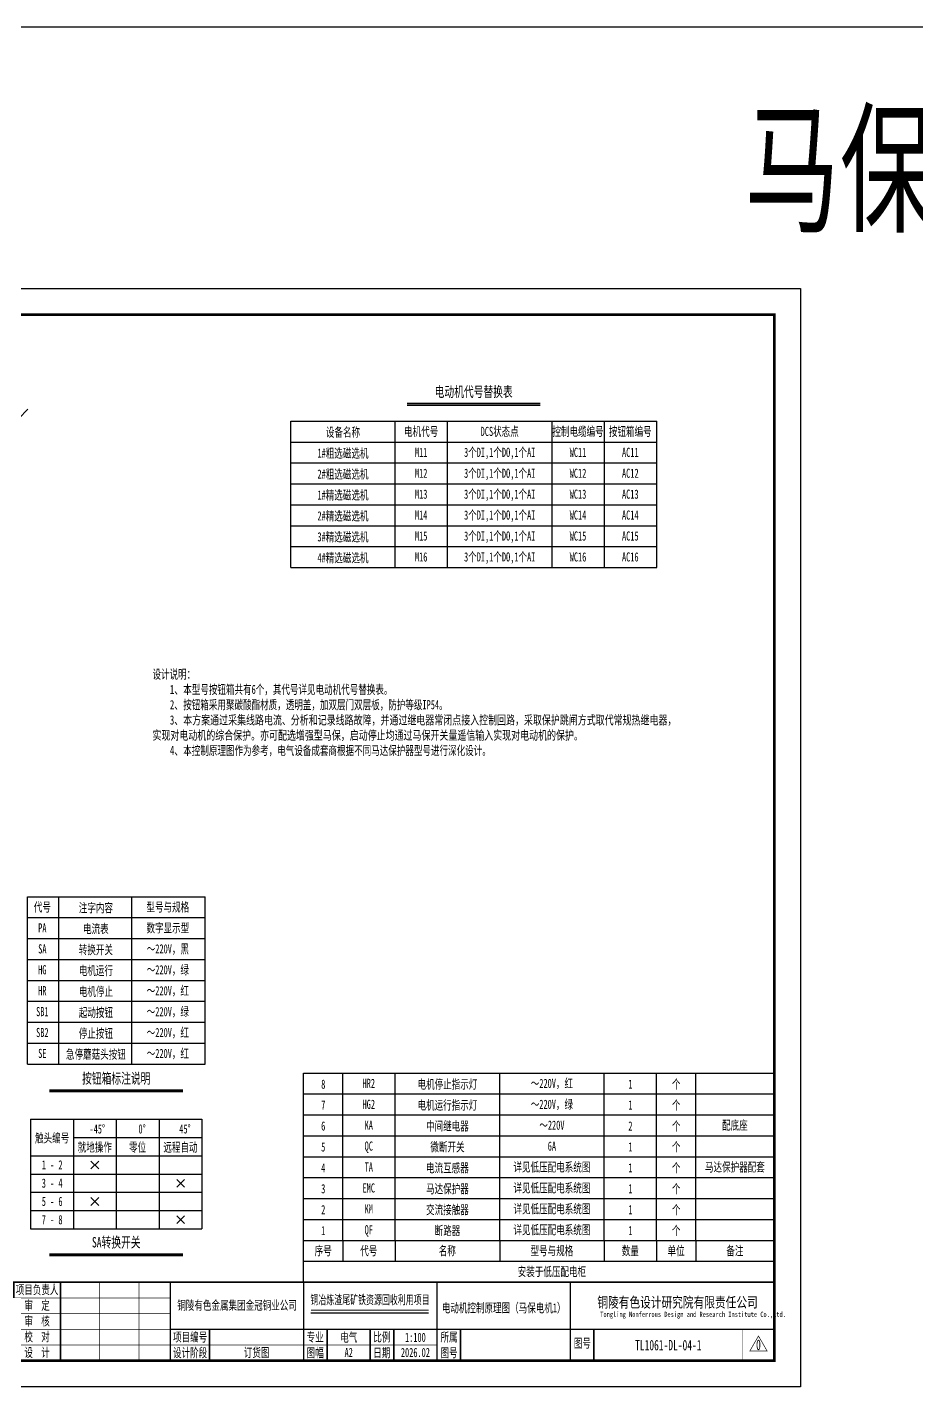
# Model space of a CAD drawing. Header units: millimetres. Extents: x 401220 to 2750366, y -101310 to 943175.
# Drawn here: x 543249 to 577279, y 638022 to 690022 of the extents above; entities that cross this region are included whole.
import ezdxf
from ezdxf.enums import TextEntityAlignment as Align

# ---------------------------------------------------------------- set-up
doc = ezdxf.new("R2010")
doc.units = ezdxf.units.MM
doc.linetypes.add('常规', pattern=[20, 10, 0, 10])
for name, color, linetype, lineweight in [('CAXA0层', 7, 'Continuous', 25), ('MX', 3, 'Continuous', 0), ('SW', 8, 'Continuous', 20), ('TEXT', 4, 'Continuous', 0)]:
    doc.layers.add(name, color=color, linetype=linetype, lineweight=lineweight)
for name, color, linetype in [('动力平面导线层', 3, '常规'), ('图框', 7, 'Continuous'), ('照明平面设备层', 1, 'Continuous')]:
    doc.layers.add(name, color=color, linetype=linetype)
doc.styles.add('HZ', font='simsun.ttf', dxfattribs={"width": 0.75})
doc.styles.add('标准', font='NSimSun.ttf', dxfattribs={"width": 0.667})

# ---------------------------------------------------------------- blocks, each defined once
blk = doc.blocks.new('3')
at = {"layer": 'TEXT', "color": 7, "lineweight": 25, "style": 'HZ', "width": 0.75}
for s, height, p in [('铜陵有色设计研究院有限责任公司', 400, (221501, 249018)), ('Tongling Nonferrous Design and Research Institute Co.,Ltd.', 200, (221613, 248659))]:
    blk.add_text(s, height=height, dxfattribs=at).set_placement(p)
blk = doc.blocks.new('铜陵有色图签02')
at = {"layer": '图框', "linetype": 'Continuous', "lineweight": 50}
for p, q in [((-38401, 3003), (-38401, 1)), ((-29100, 3001), (-29100, 0))]:
    blk.add_line(p, q, dxfattribs=at)
at = {"layer": '图框', "color": 7, "linetype": 'Continuous', "lineweight": 25}
for p, q in [((-36201, 3010), (-36201, 9)), ((-34701, 3010), (-34701, 9)), ((-33401, 3017), (-33401, 16)), ((-31901, 3017), (-31901, 16)), ((-30601, 3017), (-30601, 16)), ((-29100, 1201), (-37501, 1201))]:
    blk.add_line(p, q, dxfattribs=at)
at = {"layer": '图框', "color": 7, "linetype": 'Continuous', "lineweight": 35}
for p, q in [((-27300, 3001), (-27300, 1)), ((-21600, 1197), (-21600, -3)), ((-17100, 1200), (-17100, 0)), ((-15450, 0), (-15450, 1200)), ((-14550, 1200), (-14550, 0)), ((-12000, 1201), (-12000, 1)), ((-6900, 1202), (-6900, 2))]:
    blk.add_line(p, q, dxfattribs=at)
at = {"layer": '图框', "lineweight": 25}
blk.add_line((-17723, 1830), (-13223, 1830), dxfattribs=at)
at = {"layer": '图框', "lineweight": 70, "const_width": 70}
blk.add_lwpolyline([(-17980, 3001), (0, 3001), (-38401, 3001)], dxfattribs=at)
at = {"layer": '图框', "color": 7, "linetype": 'Continuous', "lineweight": 25, "const_width": 25}
for points in [[(-37501, 3000), (-37501, 0)], [(-25800, 3001), (-25800, 1)], [(-24300, 3001), (-24300, 1)], [(-23100, 2401), (-37501, 2401)], [(-23100, 1801), (-37501, 1801)], [(-23100, 1201), (-29100, 1201)], [(-12900, 600), (-18000, 600), (-37501, 600)], [(-602, 943), (-932, 371), (-272, 371), (-602, 943)]]:
    blk.add_lwpolyline(points, dxfattribs=at)
at = {"layer": '图框', "linetype": 'Continuous', "lineweight": 50, "const_width": 50}
for points in [[(-23100, 3001), (-23100, 1)], [(-18000, 3000), (-18000, 0)]]:
    blk.add_lwpolyline(points, dxfattribs=at)
at = {"layer": '图框', "lineweight": 50, "const_width": 50}
for points in [[(-12900, 3001), (-12900, 1)], [(-7800, 3001), (-7800, 1)], [(0, 3000), (0, 0)], [(-23100, 1200), (0, 1200)]]:
    blk.add_lwpolyline(points, dxfattribs=at)
at = {"layer": '图框', "lineweight": 25, "const_width": 35}
blk.add_lwpolyline([(-17723, 1930), (-13223, 1930)], dxfattribs=at)
at = {"layer": '图框', "color": 7, "linetype": 'Continuous', "lineweight": 35, "const_width": 25}
blk.add_lwpolyline([(-1200, 1201), (-1200, 0)], dxfattribs=at)
at = {"layer": '图框', "linetype": 'Continuous', "lineweight": 70, "const_width": 70}
blk.add_lwpolyline([(-38401, 1), (0, 0)], dxfattribs=at)
at = {"layer": '图框', "lineweight": 25}
blk.add_blockref('3', (-228268, -246986), dxfattribs=at)
at = {"layer": 'TEXT', "color": 7, "lineweight": 25, "style": '标准', "width": 0.667}
for s, height, p in [('总  图', 300, (-36862, 2555)), ('建  筑', 300, (-34062, 2562)), ('热  工', 300, (-31262, 2562)), ('项目负责人', 350, (-28197, 2541)), ('会', 300, (-37942, 2054)), ('冶  炼', 300, (-36862, 1955)), ('化  工', 300, (-34062, 1962)), ('给排水', 300, (-31262, 1962)), ('审  定', 350, (-28197, 1941)), ('签', 300, (-37942, 1404)), ('选  矿', 300, (-36862, 1355)), ('暖  通', 300, (-34062, 1362)), ('自  控', 300, (-31262, 1362)), ('审  核', 350, (-28197, 1341)), ('栏', 300, (-37942, 754)), ('采  矿', 300, (-36862, 754)), ('机  械', 300, (-34062, 761)), ('电  气', 300, (-31262, 761)), ('校  对', 350, (-28197, 741)), ('项目编号', 350, (-22343, 730)), ('专业', 350, (-17559, 730)), ('比例', 350, (-15009, 730)), ('所属', 350, (-12438, 730)), ('专  业', 300, (-34062, 177)), ('签  字', 300, (-32649, 177)), ('专  业', 300, (-31262, 177)), ('签  字', 300, (-29849, 177)), ('设  计', 350, (-28197, 139)), ('设计阶段', 350, (-22343, 130)), ('图幅', 350, (-17559, 130)), ('日期', 350, (-15009, 130)), ('图号', 350, (-7339, 495)), ('专  业', 300, (-36862, 170)), ('签  字', 300, (-35449, 170)), ('图号', 350, (-12438, 130))]:
    blk.add_text(s, height=height, dxfattribs=at).set_placement(p, align=Align.CENTER)

msp = doc.modelspace()

# ---------------------------------------------------------------- linework, layer by layer
at = {"color": 3}
msp.add_line((930455.5, 690021.7), (401219.7, 690021.7), dxfattribs=at)
at = {"layer": 'CAXA0层', "color": 2, "linetype": 'ByBlock', "lineweight": 40}
for p, q in [((557779, 675624.2), (562877.2, 675624.2)), ((544107.9, 649364.7), (549206, 649364.7)), ((544107.9, 643095.3), (549206, 643095.3))]:
    msp.add_line(p, q, dxfattribs=at)
at = {"layer": 'CAXA0层', "color": 2, "linetype": 'ByBlock', "lineweight": 0}
for p, q in [((557779, 675558.7), (562877.2, 675558.7)), ((544107.9, 649299.2), (549206, 649299.2)), ((544107.9, 643029.9), (549206, 643029.9))]:
    msp.add_line(p, q, dxfattribs=at)
at = {"layer": 'MX', "color": 7, "linetype": 'ByBlock', "lineweight": 20}
msp.add_line((542923.1, 675061.2), (543269.5, 675407.7), dxfattribs=at)
at = {"layer": 'SW', "color": 7, "linetype": 'ByBlock', "lineweight": 25}
for p, q in [((553328.1, 669356.2), (553328.1, 674956.2)), ((557328.1, 669356.2), (557328.1, 674956.2)), ((559328.1, 669356.2), (559328.1, 674956.2)), ((563328.1, 669356.2), (563328.1, 674956.2)), ((565328.1, 669356.2), (565328.1, 674956.2)), ((567328.1, 669356.2), (567328.1, 674956.2)), ((543256.9, 656766.4), (544456.9, 656766.4)), ((543256.9, 655966.4), (543256.9, 656766.4)), ((544456.9, 656766.4), (547256.9, 656766.4)), ((544456.9, 655966.4), (544456.9, 656766.4)), ((547256.9, 655966.4), (547256.9, 656766.4)), ((547256.9, 656766.4), (550056.9, 656766.4)), ((550056.9, 655966.4), (550056.9, 656766.4)), ((543256.9, 655966.4), (544456.9, 655966.4)), ((543256.9, 655166.4), (543256.9, 655966.4)), ((544456.9, 655966.4), (547256.9, 655966.4)), ((544456.9, 655166.4), (544456.9, 655966.4)), ((547256.9, 655966.4), (550056.9, 655966.4)), ((547256.9, 655166.4), (547256.9, 655966.4)), ((550056.9, 655166.4), (550056.9, 655966.4)), ((550056.9, 655166.4), (550056.9, 655966.4)), ((543256.9, 654366.4), (543256.9, 655166.4)), ((543256.9, 655166.4), (544456.9, 655166.4)), ((544456.9, 654366.4), (544456.9, 655166.4)), ((544456.9, 655166.4), (547256.9, 655166.4)), ((547256.9, 654366.4), (547256.9, 655166.4)), ((547256.9, 655166.4), (550056.9, 655166.4)), ((550056.9, 654366.4), (550056.9, 655166.4)), ((550056.9, 654366.4), (550056.9, 655166.4)), ((543256.9, 654366.4), (544456.9, 654366.4)), ((543256.9, 653566.4), (543256.9, 654366.4)), ((544456.9, 654366.4), (547256.9, 654366.4)), ((544456.9, 653566.4), (544456.9, 654366.4)), ((547256.9, 653566.4), (547256.9, 654366.4)), ((547256.9, 654366.4), (550056.9, 654366.4)), ((550056.9, 653566.4), (550056.9, 654366.4)), ((550056.9, 653566.4), (550056.9, 654366.4)), ((543256.9, 652766.4), (543256.9, 653566.4)), ((543256.9, 653566.4), (544456.9, 653566.4)), ((544456.9, 652766.4), (544456.9, 653566.4)), ((544456.9, 653566.4), (547256.9, 653566.4)), ((547256.9, 652766.4), (547256.9, 653566.4)), ((547256.9, 653566.4), (550056.9, 653566.4)), ((550056.9, 652766.4), (550056.9, 653566.4)), ((550056.9, 652766.4), (550056.9, 653566.4)), ((543256.9, 652766.4), (544456.9, 652766.4)), ((543256.9, 651966.4), (543256.9, 652766.4)), ((544456.9, 652766.4), (547256.9, 652766.4)), ((544456.9, 651966.4), (544456.9, 652766.4)), ((547256.9, 651966.4), (547256.9, 652766.4)), ((547256.9, 652766.4), (550056.9, 652766.4)), ((550056.9, 651966.4), (550056.9, 652766.4)), ((550056.9, 651966.4), (550056.9, 652766.4)), ((543256.9, 651966.4), (544456.9, 651966.4)), ((543256.9, 651166.4), (543256.9, 651966.4)), ((544456.9, 651966.4), (547256.9, 651966.4)), ((544456.9, 651166.4), (544456.9, 651966.4)), ((547256.9, 651966.4), (550056.9, 651966.4)), ((547256.9, 651166.4), (547256.9, 651966.4)), ((550056.9, 651166.4), (550056.9, 651966.4)), ((543256.9, 650366.4), (543256.9, 651166.4)), ((543256.9, 651166.4), (544456.9, 651166.4)), ((544456.9, 650366.4), (544456.9, 651166.4)), ((544456.9, 651166.4), (547256.9, 651166.4)), ((547256.9, 650366.4), (547256.9, 651166.4)), ((547256.9, 651166.4), (550056.9, 651166.4)), ((550056.9, 650366.4), (550056.9, 651166.4)), ((550056.9, 650366.4), (550056.9, 651166.4)), ((543256.9, 650366.4), (544456.9, 650366.4)), ((544456.9, 650366.4), (547256.9, 650366.4)), ((547256.9, 650366.4), (550056.9, 650366.4)), ((553824.2, 650022.1), (555324.2, 650022.1)), ((553824.2, 649222.1), (553824.2, 650022.1)), ((555324.2, 650022.1), (557324.2, 650022.1)), ((555324.2, 649222.1), (555324.2, 650022.1)), ((557324.2, 650022.1), (561324.2, 650022.1)), ((557324.2, 649222.1), (557324.2, 650022.1)), ((561324.2, 650022.1), (565324.2, 650022.1)), ((561324.2, 649222.1), (561324.2, 650022.1)), ((565324.2, 650022.1), (567324.2, 650022.1)), ((565324.2, 649222.1), (565324.2, 650022.1)), ((567324.2, 650022.1), (568824.2, 650022.1)), ((567324.2, 649222.1), (567324.2, 650022.1)), ((568824.2, 650022.1), (571824.2, 650022.1)), ((568824.2, 649222.1), (568824.2, 650022.1)), ((553824.2, 649222.1), (555324.2, 649222.1)), ((553824.2, 648422.1), (553824.2, 649222.1)), ((555324.2, 649222.1), (557324.2, 649222.1)), ((555324.2, 648422.1), (555324.2, 649222.1)), ((557324.2, 649222.1), (561324.2, 649222.1)), ((557324.2, 648422.1), (557324.2, 649222.1)), ((561324.2, 649222.1), (565324.2, 649222.1)), ((561324.2, 648422.1), (561324.2, 649222.1)), ((565324.2, 649222.1), (567324.2, 649222.1)), ((565324.2, 648422.1), (565324.2, 649222.1)), ((567324.2, 649222.1), (568824.2, 649222.1)), ((567324.2, 648422.1), (567324.2, 649222.1)), ((568824.2, 649222.1), (571824.2, 649222.1)), ((568824.2, 648422.1), (568824.2, 649222.1)), ((543378.2, 648254), (549935.7, 648254)), ((543378.2, 648254), (543378.2, 644064.9)), ((545017.6, 648254), (545017.6, 644064.9)), ((546656.9, 648254), (546656.9, 644064.9)), ((548296.3, 648254), (548296.3, 644064.9)), ((549935.7, 648254), (549935.7, 644064.9)), ((553824.2, 648422.1), (555324.2, 648422.1)), ((553824.2, 647622.1), (553824.2, 648422.1)), ((555324.2, 648422.1), (557324.2, 648422.1)), ((555324.2, 647622.1), (555324.2, 648422.1)), ((557324.2, 648422.1), (561324.2, 648422.1)), ((557324.2, 647622.1), (557324.2, 648422.1)), ((561324.2, 648422.1), (565324.2, 648422.1)), ((561324.2, 647622.1), (561324.2, 648422.1)), ((565324.2, 648422.1), (567324.2, 648422.1)), ((565324.2, 647622.1), (565324.2, 648422.1)), ((567324.2, 648422.1), (568824.2, 648422.1)), ((567324.2, 647622.1), (567324.2, 648422.1)), ((568824.2, 648422.1), (571824.2, 648422.1)), ((568824.2, 647622.1), (568824.2, 648422.1)), ((545017.6, 647555.8), (549935.7, 647555.8)), ((553824.2, 647622.1), (555324.2, 647622.1)), ((553824.2, 646822.1), (553824.2, 647622.1)), ((555324.2, 647622.1), (557324.2, 647622.1)), ((555324.2, 646822.1), (555324.2, 647622.1)), ((557324.2, 647622.1), (561324.2, 647622.1)), ((557324.2, 646822.1), (557324.2, 647622.1)), ((561324.2, 647622.1), (565324.2, 647622.1)), ((561324.2, 646822.1), (561324.2, 647622.1)), ((565324.2, 647622.1), (567324.2, 647622.1)), ((565324.2, 646822.1), (565324.2, 647622.1)), ((567324.2, 647622.1), (568824.2, 647622.1)), ((567324.2, 646822.1), (567324.2, 647622.1)), ((568824.2, 647622.1), (571824.2, 647622.1)), ((568824.2, 646822.1), (568824.2, 647622.1)), ((543378.2, 646857.6), (549935.7, 646857.6)), ((545689.1, 646654.9), (545985.3, 646358.7)), ((545689.1, 646358.7), (545985.3, 646654.9)), ((553824.2, 646822.1), (555324.2, 646822.1)), ((553824.2, 646022.1), (553824.2, 646822.1)), ((555324.2, 646822.1), (557324.2, 646822.1)), ((555324.2, 646022.1), (555324.2, 646822.1)), ((557324.2, 646822.1), (561324.2, 646822.1)), ((557324.2, 646022.1), (557324.2, 646822.1)), ((561324.2, 646822.1), (565324.2, 646822.1)), ((561324.2, 646022.1), (561324.2, 646822.1)), ((565324.2, 646822.1), (567324.2, 646822.1)), ((565324.2, 646022.1), (565324.2, 646822.1)), ((567324.2, 646822.1), (568824.2, 646822.1)), ((567324.2, 646022.1), (567324.2, 646822.1)), ((568824.2, 646822.1), (571824.2, 646822.1)), ((568824.2, 646022.1), (568824.2, 646822.1)), ((543378.2, 646159.5), (549935.7, 646159.5)), ((548967.9, 645956.7), (549264.1, 645660.5)), ((548967.9, 645660.5), (549264.1, 645956.7)), ((553824.2, 646022.1), (555324.2, 646022.1)), ((553824.2, 645222.1), (553824.2, 646022.1)), ((555324.2, 646022.1), (557324.2, 646022.1)), ((555324.2, 645222.1), (555324.2, 646022.1)), ((557324.2, 646022.1), (561324.2, 646022.1)), ((557324.2, 645222.1), (557324.2, 646022.1)), ((561324.2, 646022.1), (565324.2, 646022.1)), ((561324.2, 645222.1), (561324.2, 646022.1)), ((565324.2, 646022.1), (567324.2, 646022.1)), ((565324.2, 645222.1), (565324.2, 646022.1)), ((567324.2, 646022.1), (568824.2, 646022.1)), ((567324.2, 645222.1), (567324.2, 646022.1)), ((568824.2, 646022.1), (571824.2, 646022.1)), ((568824.2, 645222.1), (568824.2, 646022.1)), ((543378.2, 645461.3), (549935.7, 645461.3)), ((545689.1, 645258.6), (545985.3, 644962.3)), ((545689.1, 644962.3), (545985.3, 645258.6)), ((553824.2, 645222.1), (555324.2, 645222.1)), ((553824.2, 644422.1), (553824.2, 645222.1)), ((555324.2, 645222.1), (557324.2, 645222.1)), ((555324.2, 644422.1), (555324.2, 645222.1)), ((557324.2, 645222.1), (561324.2, 645222.1)), ((557324.2, 644422.1), (557324.2, 645222.1)), ((561324.2, 645222.1), (565324.2, 645222.1)), ((561324.2, 644422.1), (561324.2, 645222.1)), ((565324.2, 645222.1), (567324.2, 645222.1)), ((565324.2, 644422.1), (565324.2, 645222.1)), ((567324.2, 645222.1), (568824.2, 645222.1)), ((567324.2, 644422.1), (567324.2, 645222.1)), ((568824.2, 645222.1), (571824.2, 645222.1)), ((568824.2, 644422.1), (568824.2, 645222.1)), ((543378.2, 644763.1), (549935.7, 644763.1)), ((548967.9, 644560.4), (549264.1, 644264.2)), ((548967.9, 644264.2), (549264.1, 644560.4)), ((553824.2, 644422.1), (555324.2, 644422.1)), ((553824.2, 643622.1), (553824.2, 644422.1)), ((555324.2, 644422.1), (557324.2, 644422.1)), ((555324.2, 643622.1), (555324.2, 644422.1)), ((557324.2, 644422.1), (561324.2, 644422.1)), ((557324.2, 643622.1), (557324.2, 644422.1)), ((561324.2, 644422.1), (565324.2, 644422.1)), ((561324.2, 643622.1), (561324.2, 644422.1)), ((565324.2, 644422.1), (567324.2, 644422.1)), ((565324.2, 643622.1), (565324.2, 644422.1)), ((567324.2, 644422.1), (568824.2, 644422.1)), ((567324.2, 643622.1), (567324.2, 644422.1)), ((568824.2, 644422.1), (571824.2, 644422.1)), ((568824.2, 643622.1), (568824.2, 644422.1)), ((543378.2, 644064.9), (549935.7, 644064.9)), ((543378.2, 644064.9), (549935.7, 644064.9)), ((543378.2, 644064.9), (549935.7, 644064.9)), ((553824.2, 642822.1), (553824.2, 643622.1)), ((553824.2, 643622.1), (571824.2, 643622.1)), ((555324.2, 643622.1), (555324.2, 642822.1)), ((557324.2, 643622.1), (557324.2, 642822.1)), ((561324.2, 643622.1), (561324.2, 642822.1)), ((565324.2, 643622.1), (565324.2, 642822.1)), ((567324.2, 643622.1), (567324.2, 642822.1)), ((568824.2, 643622.1), (568824.2, 642822.1)), ((553824.2, 642822.1), (571824.2, 642822.1)), ((553824.2, 642022.1), (553824.2, 642822.1))]:
    msp.add_line(p, q, dxfattribs=at)
at = {"layer": '动力平面导线层', "color": 0}
for p, q in [((553328.1, 674956.2), (567328.1, 674956.2)), ((553328.1, 674156.2), (567328.1, 674156.2)), ((553328.1, 673356.2), (567328.1, 673356.2)), ((553328.1, 672556.2), (567328.1, 672556.2)), ((553328.1, 671756.2), (567328.1, 671756.2)), ((553328.1, 670956.2), (567328.1, 670956.2)), ((553328.1, 670156.2), (567328.1, 670156.2)), ((553328.1, 669356.2), (567328.1, 669356.2))]:
    msp.add_line(p, q, dxfattribs=at)
at = {"layer": '图框', "linetype": 'Continuous', "lineweight": 100, "const_width": 100}
msp.add_lwpolyline([(515924.2, 639021.7), (571824.2, 639021.7), (571824.2, 679021.7), (515924.2, 679021.7)], close=True, dxfattribs=at)
at = {"layer": '照明平面设备层', "color": 0, "lineweight": -3, "ltscale": 100}
msp.add_lwpolyline([(513424.2, 680021.7), (572824.2, 680021.7), (572824.2, 638021.7), (513424.2, 638021.7)], close=True, dxfattribs=at)

# ---------------------------------------------------------------- block references
at = {"layer": '图框', "lineweight": 25}
msp.add_blockref('铜陵有色图签02', (571824.2, 639021.7), dxfattribs=at)

# ---------------------------------------------------------------- texts
at = {"layer": 'SW', "color": 4, "linetype": 'ByBlock', "lineweight": 25, "style": '标准', "width": 0.667}
msp.add_text('马保电机', height=4000, dxfattribs=at).set_placement((577971.1, 682602.4), align=Align.CENTER)
at = {"layer": 'SW', "color": 2, "linetype": 'ByBlock', "lineweight": 25, "style": '标准', "width": 0.667}
for s, p in [('电动机代号替换表', (560327.9, 675879.2)), ('按钮箱标注说明', (546656.7, 649619.7)), ('SA转换开关', (546656.7, 643350.4))]:
    msp.add_text(s, height=400, dxfattribs=at).set_placement(p, align=Align.CENTER)
at = {"layer": 'SW', "color": 7, "linetype": 'ByBlock', "lineweight": 25, "style": '标准', "width": 0.667}
for s, p in [('设备名称', (555328.1, 674356.2)), ('电机代号', (558319.2, 674387.1)), ('DCS状态点', (561324.2, 674387.1)), ('控制电缆编号', (564319.2, 674387.1)), ('按钮箱编号', (566319.2, 674387.1)), ('1#粗选磁选机', (555328.1, 673556.2)), ('M11', (558319.2, 673587.1)), ('3个DI,1个DO,1个AI', (561324.2, 673587.1)), ('WC11', (564319.2, 673587.1)), ('AC11', (566319.2, 673587.1)), ('2#粗选磁选机', (555328.1, 672756.2)), ('M12', (558319.2, 672787.1)), ('3个DI,1个DO,1个AI', (561324.2, 672787.1)), ('WC12', (564319.2, 672787.1)), ('AC12', (566319.2, 672787.1)), ('3个DI,1个DO,1个AI', (561324.2, 671987.1)), ('1#精选磁选机', (555328.1, 671956.2)), ('M13', (558319.2, 671987.1)), ('WC13', (564319.2, 671987.1)), ('AC13', (566319.2, 671987.1)), ('2#精选磁选机', (555328.1, 671156.2)), ('M14', (558319.2, 671187.1)), ('3个DI,1个DO,1个AI', (561324.2, 671187.1)), ('WC14', (564319.2, 671187.1)), ('AC14', (566319.2, 671187.1)), ('3#精选磁选机', (555328.1, 670356.2)), ('M15', (558319.2, 670387.1)), ('3个DI,1个DO,1个AI', (561324.2, 670387.1)), ('WC15', (564319.2, 670387.1)), ('AC15', (566319.2, 670387.1)), ('4#精选磁选机', (555328.1, 669556.2)), ('M16', (558319.2, 669587.1)), ('3个DI,1个DO,1个AI', (561324.2, 669587.1)), ('WC16', (564319.2, 669587.1)), ('AC16', (566319.2, 669587.1)), ('代号', (543828.3, 656197.3)), ('注字内容', (545876.2, 656166.4)), ('型号与规格', (548629.1, 656197.3)), ('PA', (543828.3, 655397.3)), ('电流表', (545876.2, 655366.4)), ('数字显示型', (548629.1, 655397.3)), ('SA', (543828.3, 654597.3)), ('转换开关', (545876.2, 654566.4)), ('～220V，黑', (548629.1, 654597.3)), ('电机运行', (545876.2, 653766.4)), ('～220V，绿', (548629.1, 653797.3)), ('HG', (543828.3, 653797.3)), ('HR', (543828.3, 652997.3)), ('电机停止', (545876.2, 652966.4)), ('～220V，红', (548629.1, 652997.3)), ('SB1', (543828.3, 652197.3)), ('起动按钮', (545876.2, 652166.4)), ('～220V，绿', (548629.1, 652197.3)), ('SB2', (543828.3, 651397.3)), ('停止按钮', (545876.2, 651366.4)), ('～220V，红', (548629.1, 651397.3)), ('SE', (543828.3, 650597.3)), ('急停蘑菇头按钮', (545876.2, 650566.4)), ('～220V，红', (548629.1, 650597.3)), ('8', (554574.2, 649422.1)), ('HR2', (556315.4, 649453.1)), ('电机停止指示灯', (559324.2, 649422.1)), ('～220V，红', (563320.4, 649453.1)), ('1', (566324.2, 649422.1)), ('个', (568074.2, 649422.1)), ('7', (554574.2, 648622.1)), ('HG2', (556315.4, 648653.1)), ('电机运行指示灯', (559324.2, 648622.1)), ('～220V，绿', (563320.4, 648653.1)), ('1', (566324.2, 648622.1)), ('个', (568074.2, 648622.1)), ('-45°', (545929.6, 647710.1)), ('0°', (547644.3, 647710.1)), ('45°', (549282.9, 647710.1)), ('6', (554574.2, 647822.1)), ('KA', (556315.4, 647853.1)), ('中间继电器', (559324.2, 647822.1)), ('～220V', (563320.4, 647853.1)), ('2', (566324.2, 647822.1)), ('个', (568074.2, 647822.1)), ('配底座', (570320.4, 647853.1)), ('触头编号', (544203.4, 647364.4)), ('就地操作', (545833.6, 647011.9)), ('零位', (547472.9, 647011.9)), ('远程自动', (549112.3, 647011.9)), ('QC', (556315.4, 647053.1)), ('微断开关', (559324.2, 647022.1)), ('6A', (563320.4, 647053.1)), ('个', (568074.2, 647022.1)), ('5', (554574.2, 647022.1)), ('1', (566324.2, 647022.1)), ('1 - 2', (544203.4, 646335.1)), ('4', (554574.2, 646222.1)), ('TA', (556315.4, 646253.1)), ('电流互感器', (559324.2, 646222.1)), ('详见低压配电系统图', (563320.4, 646253.1)), ('1', (566324.2, 646222.1)), ('个', (568074.2, 646222.1)), ('马达保护器配套', (570320.4, 646253.1)), ('3 - 4', (544203.4, 645636.9)), ('详见低压配电系统图', (563320.4, 645453.1)), ('3', (554574.2, 645422.1)), ('EMC', (556315.4, 645453.1)), ('马达保护器', (559324.2, 645422.1)), ('1', (566324.2, 645422.1)), ('个', (568074.2, 645422.1)), ('5 - 6', (544203.4, 644938.8)), ('2', (554574.2, 644622.1)), ('KM', (556315.4, 644653.1)), ('交流接触器', (559324.2, 644622.1)), ('详见低压配电系统图', (563320.4, 644653.1)), ('1', (566324.2, 644622.1)), ('个', (568074.2, 644622.1)), ('7 - 8', (544203.4, 644240.6)), ('1', (554574.2, 643822.1)), ('QF', (556315.4, 643853.1)), ('断路器', (559324.2, 643822.1)), ('详见低压配电系统图', (563320.4, 643853.1)), ('1', (566324.2, 643822.1)), ('个', (568074.2, 643822.1)), ('序号', (554572.4, 643053.1)), ('代号', (556315.4, 643053.1)), ('名称', (559320.4, 643053.1)), ('型号与规格', (563320.4, 643053.1)), ('数量', (566320.4, 643053.1)), ('单位', (568070.4, 643053.1)), ('备注', (570320.4, 643053.1)), ('安装于低压配电柜', (563320.4, 642253.1))]:
    msp.add_text(s, height=350, dxfattribs=at).set_placement(p, align=Align.CENTER)
at = {"layer": 'SW', "color": 4, "linetype": 'Continuous', "lineweight": 25, "style": '标准'}
for s, height, width, p in [('铜陵有色金属集团金冠铜业公司', 350, 0.667, (551278.1, 640968)), ('铜冶炼渣尾矿铁资源回收利用项目', 350, 0.62, (556361.8, 641179.6)), ('电动机控制原理图（马保电机1）', 350, 0.667, (561475.2, 640867.2)), ('电气', 350, 0.667, (555548.4, 639740)), ('1:100', 350, 0.667, (558098.4, 639740)), ('TL1061-DL-04-1', 400, 0.667, (567773.6, 639416.8)), ('0', 400, 0.667, (571222, 639428.3)), ('A2', 350, 0.667, (555548.4, 639160.3)), ('2026.02', 350, 0.667, (558098.4, 639160.3))]:
    msp.add_text(s, height=height, dxfattribs=dict(at, width=width)).set_placement(p, align=Align.CENTER)
at = {"layer": 'SW', "color": 1, "linetype": 'Continuous', "lineweight": 25, "style": '标准', "width": 0.667}
msp.add_text('订货图', height=350, dxfattribs=at).set_placement((552023.7, 639160.3), align=Align.CENTER)
at = {"layer": 'SW', "color": 0, "linetype": 'ByBlock', "lineweight": 25, "insert": (548041.6, 665451.7), "char_height": 350, "width": 20122.066, "attachment_point": 1, "style": '标准'}
msp.add_mtext('设计说明：\\P{\\W0.7;    1、\\W0.667;\\C7;本型号按钮箱共有6个，其代号详见电动机代号替换表。\\P\\W0.7;\\C0;    2、\\W0.667;\\C7;按钮箱采用聚碳酸酯材质，透明盖，加双层门双层板，防护等级IP54。\\W0.7;\\C0;\\P    3、本方案通过采集线路电流、分析和记录线路故障，并通过继电器常闭点接入控制回路，采取保护跳闸方式取代常规热继电器，实现对电动机的综合保护。亦可配选增强型马保，启动停止均通过马保开关量遥信输入实现对电动机的保护。\\W0.667;\\C7;\\P\\W0.7;\\C0;    4、\\W0.667;\\C7;本控制原理图作为参考，电气设备成套商根据不同马达保护器型号进行深化设计。}', dxfattribs=at)

doc.saveas('drawing.dxf')
